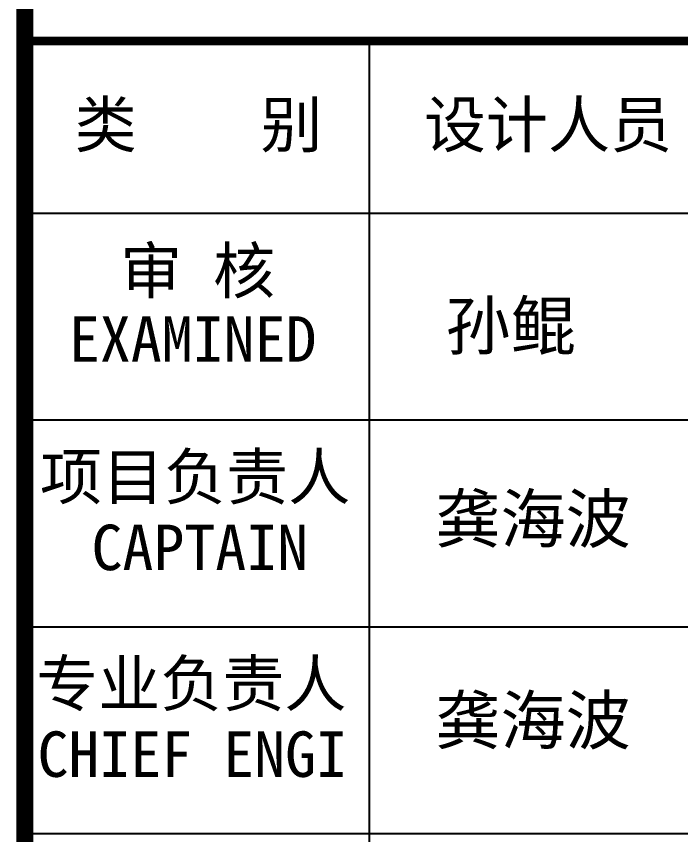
# Model space of a CAD drawing. Extents: x 69728788 to 150676229, y 15322671 to 43663798.
# Drawn here: x 75341197 to 75345612, y 19491830 to 19497270 of the extents above; entities that cross this region are included whole.
import ezdxf

# ---------------------------------------------------------------- set-up
doc = ezdxf.new("R2010")
doc.units = 0
doc.header["$LTSCALE"] = 1000
doc.header["$MEASUREMENT"] = 0
doc.layers.add('图框', color=253, linetype='CONTINUOUS')
doc.styles.add('STYLE-黑体', font='simhei.ttf')

msp = doc.modelspace()

# ---------------------------------------------------------------- linework, layer by layer
at = {"layer": '图框', "color": 0}
for p, q in [((75341253.6, 19495961.3), (75348164.3, 19495961.3)), ((75341253.6, 19495961.3), (75348164.3, 19495961.3)), ((75341253.6, 19494586.9), (75348164.3, 19494586.9)), ((75341253.6, 19493212.4), (75348164.3, 19493212.4)), ((75341253.6, 19491837.9), (75348164.3, 19491837.9))]:
    msp.add_line(p, q, dxfattribs=at)
at = {"layer": '图框', "color": 4, "const_width": 113.4}
msp.add_lwpolyline([(75348164.3, 19441160.9), (75341253.6, 19441160.9), (75341253.6, 19507170.9), (75348164.3, 19507170.9)], dxfattribs=at)
msp.add_lwpolyline([(75348164.3, 19441160.9), (75341253.6, 19441160.9), (75341253.6, 19507170.9), (75348164.3, 19507170.9)], dxfattribs=at)
at = {"layer": '图框', "color": 0, "const_width": 57.5}
msp.add_lwpolyline([(75341253.6, 19497106.7), (75348164.3, 19497106.7), (75348164.3, 19485423.7), (75341253.6, 19485423.7)], close=True, dxfattribs=at)
at = {"layer": '图框', "color": 0}
for points in [[(75343544.4, 19495961.3), (75343544.4, 19497106.7)], [(75343544.4, 19489318), (75343544.4, 19495961.3)]]:
    msp.add_lwpolyline(points, dxfattribs=at)

# ---------------------------------------------------------------- texts
at = {"layer": '图框', "color": 0, "style": 'STYLE-黑体'}
for s, p in [('类    别 ', (75341584, 19496399.3)), ('设计人员', (75343905.3, 19496399.3)), ('审 核', (75341886.2, 19495427.9)), ('EXAMINED ', (75341546.1, 19494973.7)), ('项目负责人', (75341354.1, 19494057.9)), ('CAPTAIN', (75341696.2, 19493588.3)), ('专业负责人', (75341328.4, 19492683.5)), ('CHIEF ENGI', (75341337.3, 19492213.8))]:
    msp.add_text(s, height=302.39, dxfattribs=at).set_placement(p)
at = {"layer": '图框', "color": 4, "style": 'STYLE-黑体'}
for s, p in [('孙鲲', (75344049.1, 19495054.3)), ('龚海波', (75343981.1, 19493771.1)), ('龚海波', (75343981.1, 19492431))]:
    msp.add_text(s, height=317.5, dxfattribs=at).set_placement(p)

doc.saveas('drawing.dxf')
